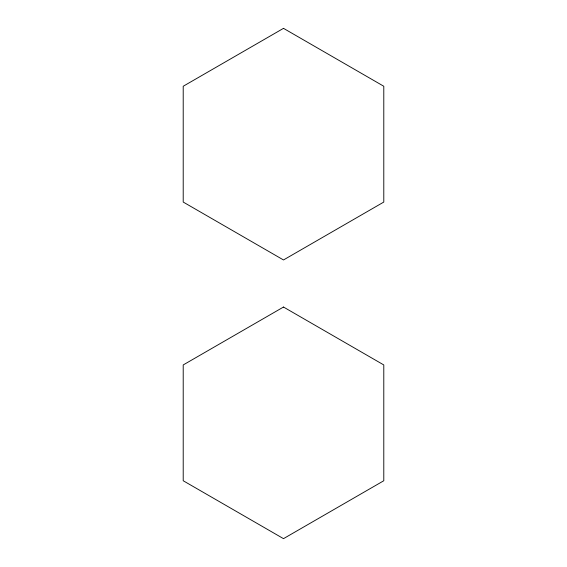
<?xml version="1.0" encoding="UTF-8"?>
<svg xmlns="http://www.w3.org/2000/svg" width="567" height="567" viewBox="0 0 567 567"><rect width="100%" height="100%" fill="white"/><g stroke="black" fill="none" stroke-linecap="round" stroke-linejoin="round"><path stroke-width="0.85" d="M283.5 28.35L183.212 86.255L183.212 202.058L283.5 259.962L383.788 202.058L383.788 86.255L283.5 28.35M283.5 307.038L183.212 364.942L183.212 480.745L283.5 538.65L383.788 480.745L383.788 364.942L283.5 307.038"/></g></svg>
